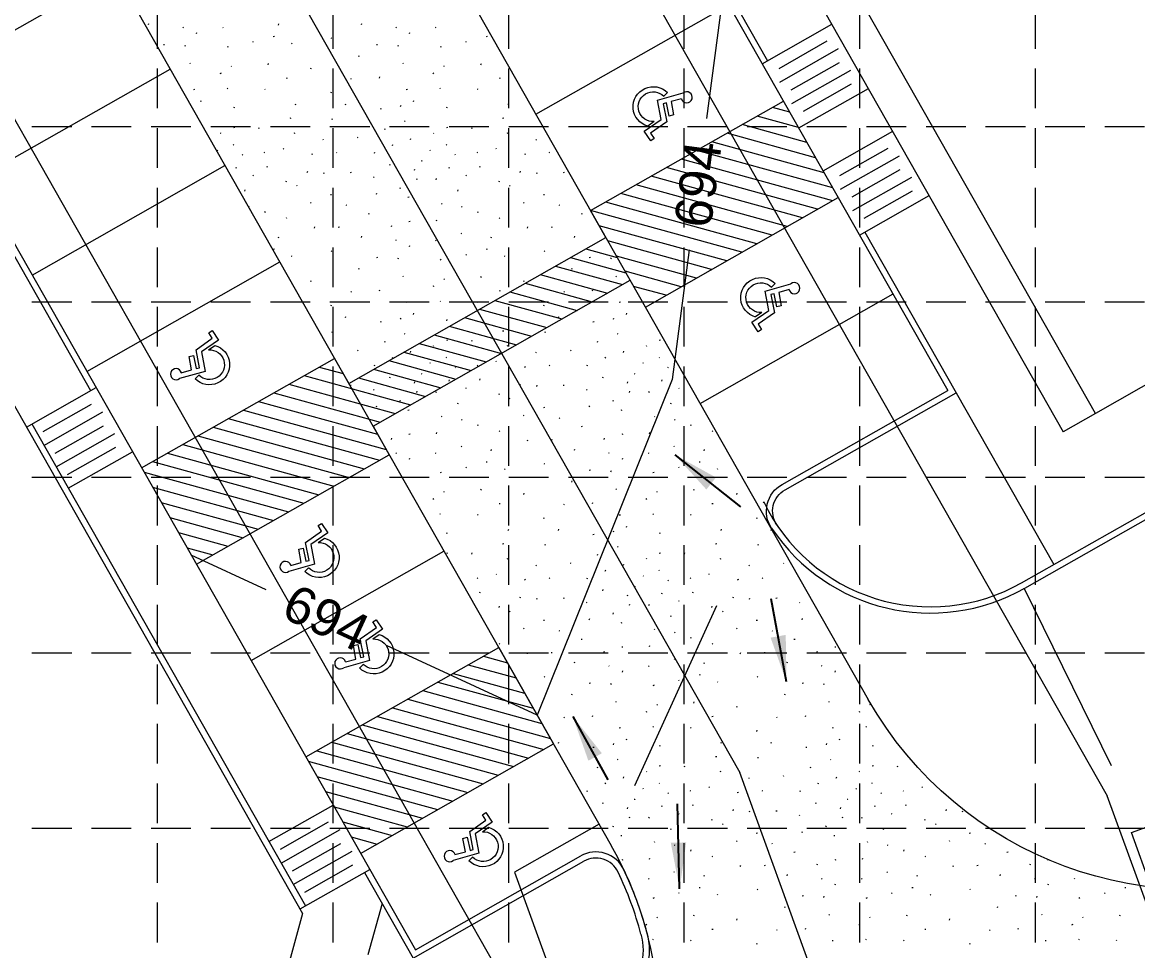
# Model space of a CAD drawing. Header units: feet. Extents: x 16394 to 17307, y 17282 to 17854.
# Drawn here: x 16896.7 to 16987.3, y 17501.2 to 17576.6 of the extents above; entities that cross this region are included whole.
import ezdxf
from ezdxf.enums import TextEntityAlignment as Align

# ---------------------------------------------------------------- set-up
doc = ezdxf.new("R2010")
doc.units = ezdxf.units.FT
doc.header["$MEASUREMENT"] = 0
doc.linetypes.add('DGN Style 6', pattern=[43.630402, 0.022939, -9.175689, 16.057456, -9.175689, 0.022939, -9.175689])
doc.linetypes.add('HIDDEN', pattern=[0.375, 0.25, -0.125])
for name, color, linetype, lineweight in [('_0', 1, 'Continuous', 0), ('Level 1', 7, 'Continuous', 0), ('Level 17', 7, 'Continuous', 0), ('Level 25', 7, 'Continuous', 0), ('Level 38', 7, 'Continuous', 0), ('Level 4', 7, 'Continuous', 0), ('Level 5', 7, 'Continuous', 0), ('Level 51', 7, 'Continuous', 0)]:
    doc.layers.add(name, color=color, linetype=linetype, lineweight=lineweight)
doc.layers.add('GRID', color=254, linetype='HIDDEN')
doc.styles.get("Standard").update_dxf_attribs({"font": 'ARIAL.TTF'})
doc.styles.add('Style-ENGINEERING', font='ENGINEERING.shx')
doc.dimstyles.get("Standard").update_dxf_attribs({"dimtxt": 0.18, "dimasz": 0.18, "dimexe": 0.18, "dimexo": 0.0625, "dimgap": 0.09, "dimtad": 0, "dimtih": 1, "dimtoh": 1, "dimdec": 4, "dimzin": 0, "dimdsep": 46, "dimtxsty": 'Standard', "dimcen": 0.09, "dimadec": 0, "dimazin": 0, "dimtfac": 1, "dimtdec": 4, "dimtofl": 0, "dimtmove": 0, "dimatfit": 3, "dimfxl": 0, "dimtolj": 1, "dimtzin": 0, "dimarcsym": 0})

msp = doc.modelspace()

# ---------------------------------------------------------------- linework, layer by layer
at = {"color": 0, "lineweight": 0}
for points in [[(16949.701, 17541.456), (16952.255, 17538.639), (16953.03, 17539.62)], [(16958.76, 17523.035), (16958.695, 17526.836), (16957.466, 17526.609)], [(16941.414, 17520.203), (16942.678, 17516.617), (16943.773, 17517.221)], [(16950.087, 17506.22), (16950.616, 17509.985), (16949.366, 17509.953)]]:
    msp.add_solid(points, dxfattribs=at)
at = {"layer": 'GRID', "color": 252, "linetype": 'HIDDEN', "lineweight": 0, "ltscale": 12.9}
for p, q in [((16907.682, 17838.88), (16907.682, 17340.067)), ((16921.932, 17838.88), (16921.932, 17340.067)), ((16936.182, 17838.88), (16936.182, 17340.067)), ((16950.432, 17838.88), (16950.432, 17340.067)), ((16964.682, 17838.88), (16964.682, 17340.067)), ((16978.932, 17838.88), (16978.932, 17340.067)), ((16408.932, 17539.63), (17292.432, 17539.63)), ((16408.932, 17525.38), (17292.432, 17525.38)), ((16408.932, 17511.13), (17292.432, 17511.13))]:
    msp.add_line(p, q, dxfattribs=at)
at = {"layer": 'GRID', "color": 7, "linetype": 'HIDDEN', "lineweight": 0, "ltscale": 12.9}
for p, q in [((16408.932, 17568.13), (17292.432, 17568.13)), ((16408.932, 17553.88), (17292.432, 17553.88))]:
    msp.add_line(p, q, dxfattribs=at)
at = {"layer": 'Level 1', "color": 7, "linetype": 'Continuous', "lineweight": 0}
for p in [(16867.168, 17670.297), (16971.705, 17469.57)]:
    msp.add_line(p, (16954.96, 17515.671), dxfattribs=at)
at = {"layer": 'Level 17', "color": 7, "linetype": 'Continuous', "lineweight": 0}
for p, q in [((16983.833, 17544.818), (16933.117, 17634.145)), ((17045.998, 17580.113), (16983.833, 17544.818))]:
    msp.add_line(p, q, dxfattribs=at)
at = {"layer": 'Level 25', "color": 7, "linetype": 'Continuous', "lineweight": 0}
for p, q in [((16877.603, 17676.222), (16965.395, 17521.596)), ((16856.732, 17664.372), (16944.538, 17509.723)), ((16901.251, 17660.9), (16984.785, 17513.774)), ((16857.771, 17636.213), (16939.227, 17492.747)), ((16986.751, 17510.796), (16996.15, 17514.21)), ((16988.911, 17502.417), (16984.785, 17513.774)), ((16943.55, 17511.462), (16936.686, 17507.564)), ((16988.361, 17506.363), (16986.751, 17510.796)), ((16936.686, 17507.564), (16945.778, 17482.534))]:
    msp.add_line(p, q, dxfattribs=at)
at = {"layer": 'Level 25', "color": 7, "linetype": 'Continuous', "lineweight": 0, "extrusion": (0, 0, -1)}
msp.add_arc((-16991.918, 17536.655), 30.5, 250.03748, 330.41333, dxfattribs=at)
at = {"layer": 'Level 25', "color": 7, "linetype": 'Continuous', "lineweight": 0}
msp.add_arc((16918.45, 17494.91), 30, 289.96252, 29.58667, dxfattribs=at)
at = {"layer": 'Level 38', "color": 7, "linetype": 'Continuous', "lineweight": 0}
for p, q in [((16931.853, 17617.13), (16971.846, 17546.691)), ((16865.961, 17598.497), (16919.486, 17504.225)), ((16942.903, 17598.68), (16957.221, 17573.461)), ((16879.076, 17587.549), (16902.282, 17546.678)), ((16955.714, 17588.268), (16981.225, 17543.337)), ((16879.758, 17587.361), (16928.638, 17501.27)), ((16888.645, 17571.708), (16904.298, 17580.596)), ((16938.418, 17569.11), (16954.071, 17577.997)), ((16956.787, 17573.214), (16962.439, 17576.424)), ((16958.15, 17572.839), (16962.063, 17575.06)), ((16958.209, 17571.722), (16962.992, 17574.438)), ((16959.137, 17571.099), (16963.051, 17573.321)), ((16893.089, 17563.882), (16908.742, 17572.769)), ((16959.196, 17569.983), (16963.979, 17572.698)), ((16959.749, 17567.997), (16965.402, 17571.206)), ((16960.125, 17569.36), (16964.038, 17571.582)), ((16949.1, 17570.872), (16948.81, 17570.579)), ((16942.862, 17561.283), (16958.515, 17570.171)), ((16959.023, 17569.276), (16957.62, 17569.662)), ((16977.842, 17531.067), (17045.224, 17569.325)), ((16948.011, 17568.51), (16947.504, 17568.154)), ((16959.721, 17568.046), (16956.39, 17568.964)), ((16978.089, 17530.632), (17045.47, 17568.89)), ((16961.118, 17565.586), (16953.93, 17567.568)), ((16960.419, 17566.816), (16955.16, 17568.266)), ((16961.724, 17564.518), (16967.376, 17567.728)), ((16961.816, 17564.356), (16952.7, 17566.869)), ((16962.514, 17563.126), (16951.47, 17566.171)), ((16963.087, 17564.142), (16967.001, 17566.364)), ((16963.146, 17563.026), (16967.929, 17565.741)), ((16897.533, 17556.055), (16913.186, 17564.943)), ((16961.281, 17561.392), (16949.011, 17564.775)), ((16962.511, 17562.09), (16950.241, 17565.473)), ((16960.051, 17560.694), (16947.781, 17564.076)), ((16964.075, 17562.403), (16967.988, 17564.625)), ((16964.134, 17561.287), (16968.917, 17564.002)), ((16958.821, 17559.995), (16946.551, 17563.378)), ((16957.592, 17559.297), (16945.321, 17562.68)), ((16947.305, 17553.457), (16962.958, 17562.344)), ((16964.686, 17559.301), (16970.339, 17562.51)), ((16965.062, 17560.664), (16968.976, 17562.886)), ((16955.132, 17557.901), (16942.862, 17561.283)), ((16944.096, 17559.109), (16942.862, 17561.283)), ((16956.362, 17558.599), (16944.092, 17561.982)), ((16953.902, 17557.202), (16943.56, 17560.054)), ((16965.121, 17559.547), (16972.527, 17546.503)), ((16923.225, 17547.26), (16944.096, 17559.109)), ((16952.672, 17556.504), (16944.258, 17558.824)), ((16942.46, 17558.181), (16945.025, 17557.473)), ((16951.442, 17555.806), (16944.956, 17557.594)), ((16901.976, 17548.229), (16917.629, 17557.116)), ((16940.001, 17556.784), (16945.454, 17555.281)), ((16941.23, 17557.482), (16945.723, 17556.244)), ((16938.771, 17556.086), (16944.224, 17554.582)), ((16950.213, 17555.108), (16945.655, 17556.364)), ((16925.2, 17543.781), (16946.071, 17555.631)), ((16937.541, 17555.388), (16942.994, 17553.884)), ((16947.305, 17553.457), (16946.071, 17555.631)), ((16948.983, 17554.409), (16946.353, 17555.134)), ((16957.837, 17555.37), (16957.546, 17555.077)), ((16935.081, 17553.991), (16940.535, 17552.488)), ((16936.311, 17554.689), (16941.764, 17553.186)), ((16951.749, 17545.63), (16967.402, 17554.518)), ((16933.851, 17553.293), (16939.305, 17551.789)), ((16956.747, 17553.008), (16956.24, 17552.652)), ((16932.622, 17552.595), (16938.075, 17551.091)), ((16930.162, 17551.198), (16935.615, 17549.695)), ((16931.392, 17551.896), (16936.845, 17550.393)), ((16911.858, 17549.985), (16912.365, 17550.342)), ((16928.932, 17550.5), (16934.386, 17548.996)), ((16927.702, 17549.802), (16933.156, 17548.298)), ((16906.42, 17540.402), (16922.073, 17549.29)), ((16920.83, 17548.584), (16922.778, 17548.047)), ((16922.073, 17549.29), (16923.225, 17547.26)), ((16926.473, 17549.103), (16931.926, 17547.6)), ((16910.768, 17547.624), (16911.059, 17547.917)), ((16919.6, 17547.886), (16928.237, 17545.505)), ((16924.013, 17547.707), (16929.466, 17546.203)), ((16925.243, 17548.405), (16930.696, 17546.902)), ((16897.064, 17543.715), (16902.717, 17546.925)), ((16918.371, 17547.188), (16927.007, 17544.807)), ((16958.397, 17539.056), (16971.846, 17546.691)), ((16915.911, 17545.791), (16925.571, 17543.128)), ((16917.141, 17546.489), (16925.777, 17544.109)), ((16958.644, 17538.621), (16972.527, 17546.503)), ((16972.527, 17546.503), (16980.451, 17532.548)), ((16898.428, 17543.339), (16902.341, 17545.561)), ((16898.487, 17542.223), (16903.269, 17544.938)), ((16914.681, 17545.093), (16926.27, 17541.898)), ((16897.499, 17543.962), (16919.717, 17504.83)), ((16913.451, 17544.395), (16925.721, 17541.012)), ((16983.833, 17544.818), (16981.225, 17543.337)), ((16899.415, 17541.6), (16903.328, 17543.822)), ((16899.474, 17540.484), (16904.257, 17543.199)), ((16912.222, 17543.696), (16924.492, 17540.314)), ((16925.2, 17543.781), (16926.516, 17541.463)), ((16909.762, 17542.3), (16922.032, 17538.917)), ((16910.992, 17542.998), (16923.262, 17539.615)), ((16900.403, 17539.861), (16904.316, 17542.083)), ((16900.462, 17538.744), (16905.679, 17541.707)), ((16908.532, 17541.602), (16920.802, 17538.219)), ((16910.863, 17532.576), (16926.516, 17541.463)), ((16907.302, 17540.903), (16919.572, 17537.521)), ((16906.617, 17540.055), (16918.343, 17536.822)), ((16907.315, 17538.825), (16917.113, 17536.124)), ((16908.014, 17537.595), (16915.883, 17535.426)), ((16908.712, 17536.366), (16914.653, 17534.728)), ((16909.41, 17535.136), (16913.423, 17534.029)), ((16920.745, 17534.332), (16921.252, 17534.689)), ((16910.108, 17533.906), (16912.194, 17533.331)), ((16915.307, 17524.749), (16930.96, 17533.637)), ((16919.656, 17531.971), (16919.946, 17532.264)), ((16925.189, 17526.506), (16925.696, 17526.862)), ((16919.751, 17516.923), (16935.404, 17525.81)), ((16934.161, 17525.105), (16936.109, 17524.568)), ((16935.404, 17525.81), (16939.847, 17517.984)), ((16924.099, 17524.145), (16924.39, 17524.437)), ((16932.931, 17524.407), (16936.808, 17523.338)), ((16931.702, 17523.708), (16937.506, 17522.108)), ((16929.242, 17522.312), (16938.902, 17519.648)), ((16930.472, 17523.01), (16938.204, 17520.878)), ((16928.012, 17521.614), (16939.601, 17518.419)), ((16926.782, 17520.915), (16939.052, 17517.532)), ((16924.323, 17519.519), (16936.593, 17516.136)), ((16925.552, 17520.217), (16937.823, 17516.834)), ((16923.093, 17518.82), (16935.363, 17515.438)), ((16921.863, 17518.122), (16934.133, 17514.739)), ((16924.194, 17509.096), (16939.847, 17517.984)), ((16920.633, 17517.424), (16932.903, 17514.041)), ((16919.948, 17516.576), (16931.674, 17513.343)), ((16920.646, 17515.346), (16930.444, 17512.645)), ((16921.345, 17514.116), (16929.214, 17511.946)), ((16916.755, 17510.047), (16921.973, 17513.01)), ((16922.043, 17512.886), (16927.984, 17511.248)), ((16917.684, 17509.425), (16921.597, 17511.646)), ((16922.741, 17511.656), (16926.754, 17510.55)), ((16917.742, 17508.308), (16922.525, 17511.024)), ((16934.076, 17510.853), (16934.583, 17511.209)), ((16918.671, 17507.685), (16922.584, 17509.907)), ((16923.439, 17510.427), (16925.524, 17509.852)), ((16918.73, 17506.569), (16923.513, 17509.284)), ((16928.638, 17501.27), (16942.054, 17508.887)), ((16932.987, 17508.492), (16933.277, 17508.785)), ((16919.283, 17504.583), (16924.935, 17507.792)), ((16919.658, 17505.946), (16923.572, 17508.168)), ((16928.45, 17500.588), (16942.301, 17508.452)), ((16924.5, 17507.545), (16928.45, 17500.588)), ((16925.931, 17505.026), (16924.778, 17500.846)), ((16919.486, 17504.225), (16914.955, 17487.789))]:
    msp.add_line(p, q, dxfattribs=at)
at = {"layer": 'Level 38', "color": 7, "linetype": 'Continuous', "lineweight": 0, "flags": 128}
for points in [[(16950.234, 17570.372), (16949.393, 17570.141), (16949.587, 17569.055), (16949.235, 17568.965), (16949.011, 17570.027), (16948.75, 17569.964), (16949.035, 17568.501), (16947.73, 17567.58), (16948.006, 17567.132), (16947.734, 17566.954), (16947.217, 17567.729), (16948.594, 17568.674), (16948.296, 17570.26), (16950.379, 17570.846)], [(16958.971, 17554.87), (16958.129, 17554.639), (16958.323, 17553.553), (16957.972, 17553.463), (16957.747, 17554.525), (16957.486, 17554.462), (16957.771, 17552.999), (16956.466, 17552.078), (16956.742, 17551.63), (16956.47, 17551.452), (16955.954, 17552.227), (16957.33, 17553.172), (16957.033, 17554.758), (16959.115, 17555.344)], [(16909.634, 17548.124), (16910.476, 17548.354), (16910.282, 17549.44), (16910.633, 17549.531), (16910.858, 17548.468), (16911.119, 17548.532), (16910.834, 17549.994), (16912.139, 17550.916), (16911.863, 17551.364), (16912.135, 17551.542), (16912.651, 17550.767), (16911.275, 17549.821), (16911.572, 17548.236), (16909.49, 17547.649)], [(16918.522, 17532.471), (16919.363, 17532.701), (16919.169, 17533.787), (16919.521, 17533.878), (16919.745, 17532.815), (16920.006, 17532.879), (16919.721, 17534.341), (16921.026, 17535.263), (16920.75, 17535.711), (16921.022, 17535.889), (16921.539, 17535.114), (16920.162, 17534.168), (16920.46, 17532.583), (16918.377, 17531.996)], [(16922.965, 17524.644), (16923.807, 17524.875), (16923.613, 17525.961), (16923.964, 17526.051), (16924.189, 17524.989), (16924.45, 17525.052), (16924.165, 17526.515), (16925.47, 17527.437), (16925.194, 17527.884), (16925.466, 17528.062), (16925.982, 17527.287), (16924.606, 17526.342), (16924.903, 17524.756), (16922.821, 17524.17)], [(16931.853, 17508.991), (16932.694, 17509.222), (16932.5, 17510.308), (16932.852, 17510.398), (16933.076, 17509.336), (16933.337, 17509.399), (16933.052, 17510.862), (16934.357, 17511.784), (16934.081, 17512.231), (16934.353, 17512.409), (16934.87, 17511.634), (16933.493, 17510.689), (16933.791, 17509.104), (16931.708, 17508.517)]]:
    msp.add_lwpolyline(points, dxfattribs=at)
at = {"layer": 'Level 38', "color": 7, "linetype": 'Continuous', "lineweight": 0, "extrusion": (0, 0, -1)}
for centre, radius, start, end in [((-16947.94, 17569.721), 1.631, 285.51132, 135.27489), ((-16947.94, 17569.721), 1.211, 266.58415, 135.27489), ((-16956.676, 17554.219), 1.631, 285.51132, 135.27489), ((-16956.676, 17554.219), 1.211, 266.58415, 135.27489), ((-16911.929, 17548.775), 1.631, 105.51132, 315.27489), ((-16911.929, 17548.775), 1.211, 86.58415, 315.27489), ((-16959.631, 17536.882), 2.5, 326.21132, 60.41333), ((-16959.631, 17536.882), 2, 326.21132, 60.41333), ((-16920.816, 17533.122), 1.631, 105.51132, 315.27489), ((-16920.816, 17533.122), 1.211, 86.58415, 315.27489), ((-16925.26, 17525.295), 1.631, 105.51132, 315.27489), ((-16925.26, 17525.295), 1.211, 86.58415, 315.27489), ((-16934.147, 17509.642), 1.631, 105.51132, 315.27489), ((-16934.147, 17509.642), 1.211, 86.58415, 315.27489), ((-16942.115, 17501.253), 5.5, 164.99691, 285.41333), ((-16942.115, 17501.253), 5, 164.99691, 285.41333)]:
    msp.add_arc(centre, radius, start, end, dxfattribs=at)
at = {"layer": 'Level 38', "color": 7, "linetype": 'Continuous', "lineweight": 0}
for centre, radius, start, end in [((16950.66, 17570.492), 0.451, 195.48499, 128.66759), ((16959.396, 17554.99), 0.451, 195.48499, 128.66759), ((16909.209, 17548.004), 0.451, 15.48499, 308.66759), ((16970.436, 17544.111), 15, 205.58245, 299.58667), ((16970.436, 17544.111), 15.5, 213.78868, 299.58667), ((16918.096, 17532.351), 0.451, 15.48499, 308.66759), ((16922.54, 17524.524), 0.451, 15.48499, 308.66759), ((16931.427, 17508.871), 0.451, 15.48499, 308.66759), ((16943.288, 17506.713), 2.5, 25.41602, 119.58667), ((16943.288, 17506.713), 2, 25.41602, 119.58667), ((16918.45, 17494.91), 30, 15.00309, 25.41602), ((16918.45, 17494.91), 29.5, 15.00309, 25.41602)]:
    msp.add_arc(centre, radius, start, end, dxfattribs=at)
at = {"layer": 'Level 5', "color": 35, "linetype": 'Continuous', "lineweight": 0}
for p, q in [((16953.591, 17578.843), (16952.268, 17568.764)), ((16950.87, 17558.105), (16949.49, 17547.584)), ((16949.49, 17547.584), (16938.519, 17520.323)), ((16916.534, 17530.49), (16910.45, 17533.304)), ((16938.519, 17520.323), (16926.291, 17525.978))]:
    msp.add_line(p, q, dxfattribs=at)
at = {"layer": 'Level 5', "color": 35, "linetype": 'DGN Style 6', "lineweight": 0}
for p, q in [((16956.906, 17537.634), (16944.103, 17509.476)), ((16989.21, 17507.887), (16977.842, 17531.067))]:
    msp.add_line(p, q, dxfattribs=at)
at = {"layer": 'Level 51', "color": 254, "linetype": 'Continuous', "lineweight": 0}
for p, q in [((16906.981, 17576.396), (16907.011, 17576.486)), ((16909.813, 17576.128), (16909.768, 17576.173)), ((16910.877, 17575.658), (16910.907, 17575.747)), ((16913.047, 17576.119), (16913.002, 17576.164)), ((16917.519, 17576.354), (16917.549, 17576.444)), ((16924.261, 17576.396), (16924.291, 17576.486)), ((16927.093, 17576.128), (16927.048, 17576.173)), ((16928.157, 17575.658), (16928.187, 17575.747)), ((16930.327, 17576.119), (16930.282, 17576.164)), ((16908.287, 17574.76), (16908.195, 17574.74)), ((16909.954, 17574.641), (16909.984, 17574.731)), ((16915.493, 17574.958), (16915.448, 17575.003)), ((16917.192, 17575.429), (16917.1, 17575.409)), ((16918.634, 17574.832), (16918.589, 17574.877)), ((16921.858, 17575.25), (16921.813, 17575.295)), ((16925.567, 17574.76), (16925.475, 17574.74)), ((16927.234, 17574.641), (16927.264, 17574.731)), ((16932.773, 17574.958), (16932.728, 17575.003)), ((16934.472, 17575.429), (16934.38, 17575.409)), ((16913.452, 17574.593), (16913.362, 17574.548)), ((16924.052, 17573.806), (16924.082, 17573.895)), ((16930.732, 17574.593), (16930.642, 17574.548)), ((16910.399, 17573.203), (16910.354, 17573.248)), ((16913.722, 17572.977), (16913.677, 17573.022)), ((16916.681, 17573.137), (16916.711, 17573.227)), ((16927.679, 17573.203), (16927.634, 17573.248)), ((16931.002, 17572.977), (16930.957, 17573.022)), ((16933.961, 17573.137), (16933.991, 17573.227)), ((16912.867, 17572.438), (16912.777, 17572.393)), ((16918.239, 17572.044), (16918.146, 17572.024)), ((16920.157, 17572.803), (16920.187, 17572.893)), ((16925.727, 17572.051), (16925.757, 17572.141)), ((16930.147, 17572.438), (16930.057, 17572.393)), ((16935.519, 17572.044), (16935.426, 17572.024)), ((16910.716, 17571.125), (16910.623, 17571.105)), ((16913.407, 17571.181), (16913.362, 17571.226)), ((16916.456, 17571.114), (16916.411, 17571.159)), ((16923.449, 17571.95), (16923.404, 17571.994)), ((16927.996, 17571.125), (16927.903, 17571.105)), ((16930.687, 17571.181), (16930.642, 17571.226)), ((16933.736, 17571.114), (16933.691, 17571.159)), ((16911.212, 17570.143), (16911.242, 17570.232)), ((16921.79, 17570.839), (16921.82, 17570.929)), ((16928.492, 17570.143), (16928.522, 17570.232)), ((16913.918, 17569.628), (16913.948, 17569.717)), ((16918.901, 17569.878), (16918.931, 17569.968)), ((16922.963, 17569.878), (16922.993, 17569.968)), ((16925.86, 17569.538), (16925.768, 17569.518)), ((16927.443, 17569.753), (16927.474, 17569.843)), ((16931.198, 17569.628), (16931.228, 17569.717)), ((16936.181, 17569.878), (16936.211, 17569.968)), ((16918.532, 17568.786), (16918.44, 17568.766)), ((16921.924, 17568.702), (16921.832, 17568.682)), ((16927.804, 17568.524), (16927.759, 17568.568)), ((16935.812, 17568.786), (16935.72, 17568.766)), ((16912.867, 17567.544), (16912.822, 17567.589)), ((16913.968, 17568.034), (16913.875, 17568.013)), ((16915.928, 17567.956), (16915.958, 17568.046)), ((16918.867, 17567.574), (16918.775, 17567.554)), ((16926.145, 17567.873), (16926.175, 17567.963)), ((16930.147, 17567.544), (16930.102, 17567.589)), ((16931.248, 17568.034), (16931.155, 17568.013)), ((16933.208, 17567.956), (16933.238, 17568.046)), ((16936.147, 17567.574), (16936.055, 17567.554)), ((16913.902, 17566.602), (16913.857, 17566.647)), ((16921.191, 17567.006), (16921.146, 17567.051)), ((16923.994, 17567.187), (16923.949, 17567.231)), ((16926.773, 17566.578), (16926.803, 17566.667)), ((16928.241, 17567.051), (16928.271, 17567.141)), ((16931.182, 17566.602), (16931.137, 17566.647)), ((16938.471, 17567.006), (16938.426, 17567.051)), ((16912.597, 17566.153), (16912.552, 17566.198)), ((16914.622, 17565.794), (16914.577, 17565.838)), ((16916.421, 17565.973), (16916.376, 17566.018)), ((16917.951, 17566.287), (16917.906, 17566.332)), ((16920.291, 17565.883), (16920.201, 17565.838)), ((16922.271, 17565.973), (16922.226, 17566.018)), ((16925.308, 17565.951), (16925.338, 17566.041)), ((16929.877, 17566.153), (16929.832, 17566.198)), ((16931.902, 17565.794), (16931.857, 17565.838)), ((16933.701, 17565.973), (16933.656, 17566.018)), ((16935.231, 17566.287), (16935.186, 17566.332)), ((16937.571, 17565.883), (16937.481, 17565.838)), ((16939.551, 17565.973), (16939.506, 17566.018)), ((16914.087, 17564.728), (16914.117, 17564.818)), ((16916.599, 17564.812), (16916.629, 17564.902)), ((16926.566, 17564.979), (16926.596, 17565.069)), ((16929.12, 17565.343), (16929.157, 17565.324)), ((16929.157, 17565.324), (16929.174, 17565.303)), ((16931.367, 17564.728), (16931.397, 17564.818)), ((16933.879, 17564.812), (16933.909, 17564.902)), ((16915.493, 17564.112), (16915.448, 17564.157)), ((16919.865, 17564.394), (16919.896, 17564.484)), ((16921.204, 17564.297), (16921.234, 17564.387)), ((16923.432, 17564.374), (16923.339, 17564.354)), ((16925.292, 17563.987), (16925.247, 17564.032)), ((16928.576, 17564.561), (16928.606, 17564.651)), ((16928.743, 17563.809), (16928.773, 17563.899)), ((16930.318, 17563.795), (16930.348, 17563.885)), ((16932.773, 17564.112), (16932.728, 17564.157)), ((16937.145, 17564.394), (16937.176, 17564.484)), ((16938.484, 17564.297), (16938.514, 17564.387)), ((16940.712, 17564.374), (16940.619, 17564.354)), ((16914.797, 17562.876), (16914.827, 17562.966)), ((16918.147, 17563.628), (16918.177, 17563.718)), ((16919.052, 17563.276), (16919.007, 17563.321)), ((16927.402, 17563.085), (16927.432, 17563.175)), ((16932.077, 17562.876), (16932.107, 17562.966)), ((16935.427, 17563.628), (16935.457, 17563.718)), ((16936.332, 17563.276), (16936.287, 17563.321)), ((16921.84, 17562.577), (16921.748, 17562.557)), ((16925.475, 17562.625), (16925.505, 17562.715)), ((16928.122, 17562.368), (16928.029, 17562.348)), ((16939.12, 17562.577), (16939.028, 17562.557)), ((16915.158, 17561.563), (16915.113, 17561.608)), ((16916.43, 17561.121), (16916.46, 17561.211)), ((16920.183, 17561.898), (16920.138, 17561.942)), ((16923.072, 17561.689), (16923.027, 17561.734)), ((16930.805, 17561.814), (16930.76, 17561.859)), ((16932.438, 17561.563), (16932.393, 17561.608)), ((16933.71, 17561.121), (16933.74, 17561.211)), ((16937.463, 17561.898), (16937.418, 17561.942)), ((16940.352, 17561.689), (16940.307, 17561.734)), ((16918.215, 17560.644), (16918.17, 17560.689)), ((16924.897, 17561.031), (16924.805, 17561.011)), ((16928.206, 17560.405), (16928.113, 17560.385)), ((16930.36, 17560.453), (16930.39, 17560.543)), ((16935.495, 17560.644), (16935.45, 17560.689)), ((16942.177, 17561.031), (16942.085, 17561.011)), ((16920.45, 17559.868), (16920.48, 17559.958)), ((16922.468, 17559.945), (16922.376, 17559.925)), ((16926.69, 17559.993), (16926.72, 17560.083)), ((16932.396, 17559.391), (16932.351, 17559.436)), ((16937.73, 17559.868), (16937.76, 17559.958)), ((16939.748, 17559.945), (16939.656, 17559.925)), ((16917.519, 17559.074), (16917.549, 17559.164)), ((16924.261, 17559.116), (16924.291, 17559.206)), ((16927.093, 17558.848), (16927.048, 17558.893)), ((16928.157, 17558.378), (16928.187, 17558.467)), ((16930.327, 17558.839), (16930.282, 17558.884)), ((16934.799, 17559.074), (16934.829, 17559.164)), ((16941.541, 17559.116), (16941.571, 17559.206)), ((16917.192, 17558.149), (16917.1, 17558.129)), ((16918.634, 17557.552), (16918.589, 17557.597)), ((16921.858, 17557.97), (16921.813, 17558.015)), ((16932.773, 17557.678), (16932.728, 17557.723)), ((16934.472, 17558.149), (16934.38, 17558.129)), ((16935.914, 17557.552), (16935.869, 17557.597)), ((16939.138, 17557.97), (16939.093, 17558.015)), ((16925.567, 17557.48), (16925.475, 17557.46)), ((16927.234, 17557.361), (16927.264, 17557.451)), ((16930.732, 17557.313), (16930.642, 17557.268)), ((16942.847, 17557.48), (16942.755, 17557.46)), ((16944.514, 17557.361), (16944.544, 17557.451)), ((16924.052, 17556.526), (16924.082, 17556.615)), ((16927.679, 17555.923), (16927.634, 17555.968)), ((16931.002, 17555.697), (16930.957, 17555.742)), ((16933.961, 17555.857), (16933.991, 17555.947)), ((16941.332, 17556.526), (16941.362, 17556.615)), ((16944.959, 17555.923), (16944.914, 17555.968)), ((16920.157, 17555.523), (16920.187, 17555.613)), ((16925.727, 17554.771), (16925.757, 17554.861)), ((16930.147, 17555.158), (16930.057, 17555.113)), ((16937.437, 17555.523), (16937.467, 17555.613)), ((16943.007, 17554.771), (16943.037, 17554.861)), ((16923.449, 17554.67), (16923.404, 17554.714)), ((16930.687, 17553.901), (16930.642, 17553.946)), ((16935.519, 17554.764), (16935.426, 17554.744)), ((16940.729, 17554.67), (16940.684, 17554.714)), ((16921.79, 17553.559), (16921.82, 17553.649)), ((16927.996, 17553.845), (16927.903, 17553.825)), ((16933.736, 17553.834), (16933.691, 17553.879)), ((16939.07, 17553.559), (16939.1, 17553.649)), ((16945.276, 17553.845), (16945.183, 17553.825)), ((16922.963, 17552.598), (16922.993, 17552.688)), ((16925.86, 17552.258), (16925.768, 17552.238)), ((16927.443, 17552.473), (16927.474, 17552.563)), ((16928.492, 17552.863), (16928.522, 17552.952)), ((16931.198, 17552.348), (16931.228, 17552.437)), ((16936.181, 17552.598), (16936.211, 17552.688)), ((16940.243, 17552.598), (16940.273, 17552.688)), ((16943.14, 17552.258), (16943.048, 17552.238)), ((16944.723, 17552.473), (16944.754, 17552.563)), ((16945.772, 17552.863), (16945.802, 17552.952)), ((16921.924, 17551.422), (16921.832, 17551.402)), ((16927.804, 17551.244), (16927.759, 17551.288)), ((16935.812, 17551.506), (16935.72, 17551.486)), ((16939.204, 17551.422), (16939.112, 17551.402)), ((16945.084, 17551.244), (16945.039, 17551.288)), ((16926.145, 17550.593), (16926.175, 17550.683)), ((16930.147, 17550.264), (16930.102, 17550.309)), ((16931.248, 17550.754), (16931.155, 17550.733)), ((16933.208, 17550.676), (16933.238, 17550.766)), ((16936.147, 17550.294), (16936.055, 17550.274)), ((16943.425, 17550.593), (16943.455, 17550.683)), ((16947.427, 17550.264), (16947.382, 17550.309)), ((16948.528, 17550.754), (16948.435, 17550.733)), ((16923.994, 17549.907), (16923.949, 17549.951)), ((16926.773, 17549.298), (16926.803, 17549.387)), ((16928.241, 17549.771), (16928.271, 17549.861)), ((16938.471, 17549.726), (16938.426, 17549.771)), ((16941.274, 17549.907), (16941.229, 17549.951)), ((16944.053, 17549.298), (16944.083, 17549.387)), ((16945.521, 17549.771), (16945.551, 17549.861)), ((16925.308, 17548.671), (16925.338, 17548.761)), ((16929.877, 17548.873), (16929.832, 17548.918)), ((16931.182, 17549.322), (16931.137, 17549.367)), ((16931.902, 17548.514), (16931.857, 17548.558)), ((16933.701, 17548.693), (16933.656, 17548.738)), ((16935.231, 17549.007), (16935.186, 17549.052)), ((16937.571, 17548.603), (16937.481, 17548.558)), ((16939.551, 17548.693), (16939.506, 17548.738)), ((16942.588, 17548.671), (16942.618, 17548.761)), ((16947.157, 17548.873), (16947.112, 17548.918)), ((16948.462, 17549.322), (16948.417, 17549.367)), ((16949.182, 17548.514), (16949.137, 17548.558)), ((16926.566, 17547.699), (16926.596, 17547.789)), ((16929.12, 17548.063), (16929.157, 17548.044)), ((16929.157, 17548.044), (16929.174, 17548.023)), ((16933.879, 17547.532), (16933.909, 17547.622)), ((16943.846, 17547.699), (16943.876, 17547.789)), ((16946.4, 17548.063), (16946.437, 17548.044)), ((16946.437, 17548.044), (16946.454, 17548.023)), ((16923.432, 17547.094), (16923.339, 17547.074)), ((16925.292, 17546.707), (16925.247, 17546.752)), ((16928.576, 17547.281), (16928.606, 17547.371)), ((16931.367, 17547.448), (16931.397, 17547.538)), ((16932.773, 17546.832), (16932.728, 17546.877)), ((16937.145, 17547.114), (16937.176, 17547.204)), ((16938.484, 17547.017), (16938.514, 17547.107)), ((16940.712, 17547.094), (16940.619, 17547.074)), ((16942.572, 17546.707), (16942.527, 17546.752)), ((16945.856, 17547.281), (16945.886, 17547.371)), ((16948.647, 17547.448), (16948.677, 17547.538)), ((16950.053, 17546.832), (16950.008, 17546.877)), ((16927.402, 17545.805), (16927.432, 17545.895)), ((16928.743, 17546.529), (16928.773, 17546.619)), ((16930.318, 17546.515), (16930.348, 17546.605)), ((16935.427, 17546.348), (16935.457, 17546.438)), ((16936.332, 17545.996), (16936.287, 17546.041)), ((16944.682, 17545.805), (16944.712, 17545.895)), ((16946.023, 17546.529), (16946.053, 17546.619)), ((16947.598, 17546.515), (16947.628, 17546.605)), ((16925.475, 17545.345), (16925.505, 17545.435)), ((16928.122, 17545.088), (16928.029, 17545.068)), ((16932.077, 17545.596), (16932.107, 17545.686)), ((16939.12, 17545.297), (16939.028, 17545.277)), ((16942.755, 17545.345), (16942.785, 17545.435)), ((16945.402, 17545.088), (16945.309, 17545.068)), ((16949.357, 17545.596), (16949.387, 17545.686)), ((16930.805, 17544.534), (16930.76, 17544.579)), ((16932.438, 17544.283), (16932.393, 17544.328)), ((16937.463, 17544.618), (16937.418, 17544.662)), ((16940.352, 17544.409), (16940.307, 17544.454)), ((16948.085, 17544.534), (16948.04, 17544.579)), ((16949.718, 17544.283), (16949.673, 17544.328)), ((16928.206, 17543.125), (16928.113, 17543.105)), ((16930.36, 17543.173), (16930.39, 17543.263)), ((16933.71, 17543.841), (16933.74, 17543.931)), ((16935.495, 17543.364), (16935.45, 17543.409)), ((16942.177, 17543.751), (16942.085, 17543.731)), ((16945.486, 17543.125), (16945.393, 17543.105)), ((16947.64, 17543.173), (16947.67, 17543.263)), ((16950.99, 17543.841), (16951.02, 17543.931)), ((16952.775, 17543.364), (16952.73, 17543.409)), ((16926.69, 17542.713), (16926.72, 17542.803)), ((16932.396, 17542.111), (16932.351, 17542.156)), ((16937.73, 17542.588), (16937.76, 17542.678)), ((16939.748, 17542.665), (16939.656, 17542.645)), ((16943.97, 17542.713), (16944, 17542.803)), ((16949.676, 17542.111), (16949.631, 17542.156)), ((16927.093, 17541.568), (16927.048, 17541.613)), ((16930.327, 17541.559), (16930.282, 17541.604)), ((16934.799, 17541.794), (16934.829, 17541.884)), ((16941.541, 17541.836), (16941.571, 17541.926)), ((16944.373, 17541.568), (16944.328, 17541.613)), ((16947.607, 17541.559), (16947.562, 17541.604)), ((16952.079, 17541.794), (16952.109, 17541.884)), ((16928.157, 17541.098), (16928.187, 17541.187)), ((16932.773, 17540.398), (16932.728, 17540.443)), ((16934.472, 17540.869), (16934.38, 17540.849)), ((16939.138, 17540.69), (16939.093, 17540.735)), ((16945.437, 17541.098), (16945.467, 17541.187)), ((16950.053, 17540.398), (16950.008, 17540.443)), ((16951.752, 17540.869), (16951.66, 17540.849)), ((16927.259, 17540.156), (16927.264, 17540.171)), ((16930.732, 17540.033), (16930.642, 17539.988)), ((16935.914, 17540.272), (16935.869, 17540.317)), ((16942.847, 17540.2), (16942.755, 17540.18)), ((16944.514, 17540.081), (16944.544, 17540.171)), ((16948.012, 17540.033), (16947.922, 17539.988)), ((16953.194, 17540.272), (16953.149, 17540.317)), ((16933.961, 17538.577), (16933.991, 17538.667)), ((16941.332, 17539.246), (16941.362, 17539.335)), ((16944.959, 17538.643), (16944.914, 17538.688)), ((16951.241, 17538.577), (16951.271, 17538.667)), ((16930.147, 17537.878), (16930.057, 17537.833)), ((16931.002, 17538.417), (16930.957, 17538.462)), ((16937.437, 17538.243), (16937.467, 17538.333)), ((16947.427, 17537.878), (16947.337, 17537.833)), ((16948.282, 17538.417), (16948.237, 17538.462)), ((16954.717, 17538.243), (16954.747, 17538.333)), ((16935.519, 17537.484), (16935.426, 17537.464)), ((16940.729, 17537.39), (16940.684, 17537.434)), ((16943.007, 17537.491), (16943.037, 17537.581)), ((16952.799, 17537.484), (16952.706, 17537.464)), ((16930.687, 17536.621), (16930.642, 17536.666)), ((16933.736, 17536.554), (16933.691, 17536.599)), ((16939.07, 17536.279), (16939.1, 17536.369)), ((16945.276, 17536.565), (16945.183, 17536.545)), ((16947.967, 17536.621), (16947.922, 17536.666)), ((16951.016, 17536.554), (16950.971, 17536.599)), ((16956.35, 17536.279), (16956.38, 17536.369)), ((16931.198, 17535.068), (16931.228, 17535.157)), ((16936.181, 17535.318), (16936.211, 17535.408)), ((16940.243, 17535.318), (16940.273, 17535.408)), ((16943.14, 17534.978), (16943.048, 17534.958)), ((16944.723, 17535.193), (16944.754, 17535.283)), ((16945.772, 17535.583), (16945.802, 17535.672)), ((16948.478, 17535.068), (16948.508, 17535.157)), ((16953.461, 17535.318), (16953.491, 17535.408)), ((16957.523, 17535.318), (16957.553, 17535.408)), ((16935.812, 17534.226), (16935.72, 17534.206)), ((16939.204, 17534.142), (16939.112, 17534.122)), ((16945.084, 17533.964), (16945.039, 17534.008)), ((16953.092, 17534.226), (16953, 17534.206)), ((16956.484, 17534.142), (16956.392, 17534.122)), ((16931.248, 17533.474), (16931.155, 17533.453)), ((16933.208, 17533.396), (16933.238, 17533.486)), ((16943.425, 17533.313), (16943.455, 17533.403)), ((16948.528, 17533.474), (16948.435, 17533.453)), ((16950.488, 17533.396), (16950.518, 17533.486)), ((16936.147, 17533.014), (16936.055, 17532.994)), ((16938.471, 17532.446), (16938.426, 17532.491)), ((16941.274, 17532.627), (16941.229, 17532.671)), ((16945.521, 17532.491), (16945.551, 17532.581)), ((16947.427, 17532.984), (16947.382, 17533.029)), ((16953.427, 17533.014), (16953.335, 17532.994)), ((16955.751, 17532.446), (16955.706, 17532.491)), ((16958.554, 17532.627), (16958.509, 17532.671)), ((16933.701, 17531.413), (16933.656, 17531.458)), ((16935.231, 17531.727), (16935.186, 17531.772)), ((16937.571, 17531.323), (16937.481, 17531.278)), ((16939.551, 17531.413), (16939.506, 17531.458)), ((16942.588, 17531.391), (16942.618, 17531.481)), ((16944.053, 17532.018), (16944.083, 17532.107)), ((16947.157, 17531.593), (16947.112, 17531.638)), ((16948.462, 17532.042), (16948.417, 17532.087)), ((16949.182, 17531.234), (16949.137, 17531.278)), ((16950.981, 17531.413), (16950.936, 17531.458)), ((16952.511, 17531.727), (16952.466, 17531.772)), ((16954.851, 17531.323), (16954.761, 17531.278)), ((16956.831, 17531.413), (16956.786, 17531.458)), ((16943.846, 17530.419), (16943.876, 17530.509)), ((16946.4, 17530.783), (16946.437, 17530.764)), ((16946.437, 17530.764), (16946.454, 17530.743)), ((16933.879, 17530.252), (16933.909, 17530.342)), ((16937.145, 17529.834), (16937.176, 17529.924)), ((16938.484, 17529.737), (16938.514, 17529.827)), ((16940.712, 17529.814), (16940.619, 17529.794)), ((16942.572, 17529.427), (16942.527, 17529.472)), ((16945.856, 17530.001), (16945.886, 17530.091)), ((16948.647, 17530.168), (16948.677, 17530.258)), ((16950.053, 17529.552), (16950.008, 17529.597)), ((16951.159, 17530.252), (16951.189, 17530.342)), ((16954.425, 17529.834), (16954.456, 17529.924)), ((16955.764, 17529.737), (16955.794, 17529.827)), ((16957.992, 17529.814), (16957.899, 17529.794)), ((16959.852, 17529.427), (16959.807, 17529.472)), ((16935.427, 17529.068), (16935.457, 17529.158)), ((16936.332, 17528.716), (16936.287, 17528.761)), ((16944.682, 17528.525), (16944.712, 17528.615)), ((16946.023, 17529.249), (16946.053, 17529.339)), ((16947.598, 17529.235), (16947.628, 17529.325)), ((16952.707, 17529.068), (16952.737, 17529.158)), ((16953.612, 17528.716), (16953.567, 17528.761)), ((16939.12, 17528.017), (16939.028, 17527.997)), ((16942.755, 17528.065), (16942.785, 17528.155)), ((16945.402, 17527.808), (16945.309, 17527.788)), ((16949.357, 17528.316), (16949.387, 17528.406)), ((16956.4, 17528.017), (16956.308, 17527.997)), ((16960.035, 17528.065), (16960.065, 17528.155)), ((16937.463, 17527.338), (16937.418, 17527.382)), ((16940.352, 17527.129), (16940.307, 17527.174)), ((16948.085, 17527.254), (16948.04, 17527.299)), ((16949.718, 17527.003), (16949.673, 17527.048)), ((16954.743, 17527.338), (16954.698, 17527.382)), ((16957.632, 17527.129), (16957.587, 17527.174)), ((16935.495, 17526.084), (16935.45, 17526.129)), ((16942.177, 17526.471), (16942.085, 17526.451)), ((16945.486, 17525.845), (16945.393, 17525.825)), ((16947.64, 17525.893), (16947.67, 17525.983)), ((16950.99, 17526.561), (16951.02, 17526.651)), ((16952.775, 17526.084), (16952.73, 17526.129)), ((16959.457, 17526.471), (16959.365, 17526.451)), ((16962.766, 17525.845), (16962.673, 17525.825)), ((16937.73, 17525.308), (16937.76, 17525.398)), ((16939.748, 17525.385), (16939.656, 17525.365)), ((16943.97, 17525.433), (16944, 17525.523)), ((16955.01, 17525.308), (16955.04, 17525.398)), ((16957.028, 17525.385), (16956.936, 17525.365)), ((16961.25, 17525.433), (16961.28, 17525.523)), ((16941.541, 17524.556), (16941.571, 17524.646)), ((16944.373, 17524.288), (16944.328, 17524.333)), ((16947.607, 17524.279), (16947.562, 17524.324)), ((16949.676, 17524.831), (16949.631, 17524.876)), ((16952.079, 17524.514), (16952.109, 17524.604)), ((16958.821, 17524.556), (16958.851, 17524.646)), ((16961.653, 17524.288), (16961.608, 17524.333)), ((16939.138, 17523.41), (16939.093, 17523.455)), ((16945.437, 17523.818), (16945.467, 17523.907)), ((16950.053, 17523.118), (16950.008, 17523.163)), ((16951.752, 17523.589), (16951.66, 17523.569)), ((16956.418, 17523.41), (16956.373, 17523.455)), ((16962.717, 17523.818), (16962.747, 17523.907)), ((16942.847, 17522.92), (16942.755, 17522.9)), ((16944.514, 17522.801), (16944.544, 17522.891)), ((16948.012, 17522.753), (16947.922, 17522.708)), ((16953.194, 17522.992), (16953.149, 17523.037)), ((16960.127, 17522.92), (16960.035, 17522.9)), ((16961.794, 17522.801), (16961.824, 17522.891)), ((16941.332, 17521.966), (16941.362, 17522.055)), ((16944.959, 17521.363), (16944.914, 17521.408)), ((16951.241, 17521.297), (16951.271, 17521.387)), ((16958.612, 17521.966), (16958.642, 17522.055)), ((16962.239, 17521.363), (16962.194, 17521.408)), ((16947.427, 17520.598), (16947.337, 17520.553)), ((16948.282, 17521.137), (16948.237, 17521.182)), ((16954.717, 17520.963), (16954.747, 17521.053)), ((16964.707, 17520.598), (16964.617, 17520.553)), ((16965.562, 17521.137), (16965.517, 17521.182)), ((16940.729, 17520.11), (16940.684, 17520.154)), ((16943.007, 17520.211), (16943.037, 17520.301)), ((16952.799, 17520.204), (16952.706, 17520.184)), ((16958.009, 17520.11), (16957.964, 17520.154)), ((16960.287, 17520.211), (16960.317, 17520.301)), ((16945.276, 17519.285), (16945.183, 17519.265)), ((16947.967, 17519.341), (16947.922, 17519.386)), ((16951.016, 17519.274), (16950.971, 17519.319)), ((16956.35, 17518.999), (16956.38, 17519.089)), ((16962.556, 17519.285), (16962.463, 17519.265)), ((16965.247, 17519.341), (16965.202, 17519.386)), ((16940.243, 17518.038), (16940.273, 17518.128)), ((16943.14, 17517.698), (16943.048, 17517.678)), ((16944.723, 17517.913), (16944.754, 17518.003)), ((16945.772, 17518.303), (16945.802, 17518.392)), ((16948.478, 17517.788), (16948.508, 17517.877)), ((16953.461, 17518.038), (16953.491, 17518.128)), ((16957.523, 17518.038), (16957.553, 17518.128)), ((16960.42, 17517.698), (16960.328, 17517.678)), ((16962.003, 17517.913), (16962.034, 17518.003)), ((16963.052, 17518.303), (16963.082, 17518.392)), ((16965.758, 17517.788), (16965.788, 17517.877)), ((16953.092, 17516.946), (16953, 17516.926)), ((16956.484, 17516.862), (16956.392, 17516.842)), ((16943.425, 17516.033), (16943.455, 17516.123)), ((16945.084, 17516.684), (16945.039, 17516.728)), ((16948.528, 17516.194), (16948.435, 17516.173)), ((16950.488, 17516.116), (16950.518, 17516.206)), ((16960.705, 17516.033), (16960.735, 17516.123)), ((16962.364, 17516.684), (16962.319, 17516.728)), ((16965.808, 17516.194), (16965.715, 17516.173)), ((16967.768, 17516.116), (16967.798, 17516.206)), ((16945.521, 17515.211), (16945.551, 17515.301)), ((16947.427, 17515.704), (16947.382, 17515.749)), ((16953.427, 17515.734), (16953.335, 17515.714)), ((16955.751, 17515.166), (16955.706, 17515.211)), ((16958.554, 17515.347), (16958.509, 17515.391)), ((16962.801, 17515.211), (16962.831, 17515.301)), ((16964.707, 17515.704), (16964.662, 17515.749)), ((16942.588, 17514.111), (16942.618, 17514.201)), ((16944.053, 17514.738), (16944.083, 17514.827)), ((16947.157, 17514.313), (16947.112, 17514.358)), ((16948.462, 17514.762), (16948.417, 17514.807)), ((16950.981, 17514.133), (16950.936, 17514.178)), ((16952.511, 17514.447), (16952.466, 17514.492)), ((16956.831, 17514.133), (16956.786, 17514.178)), ((16959.868, 17514.111), (16959.898, 17514.201)), ((16961.333, 17514.738), (16961.363, 17514.827)), ((16964.437, 17514.313), (16964.392, 17514.358)), ((16965.742, 17514.762), (16965.697, 17514.807)), ((16968.261, 17514.133), (16968.216, 17514.178)), ((16969.791, 17514.447), (16969.746, 17514.492)), ((16943.846, 17513.139), (16943.876, 17513.229)), ((16946.4, 17513.503), (16946.437, 17513.484)), ((16946.437, 17513.484), (16946.454, 17513.463)), ((16949.182, 17513.954), (16949.137, 17513.998)), ((16954.851, 17514.043), (16954.761, 17513.998)), ((16961.126, 17513.139), (16961.156, 17513.229)), ((16963.68, 17513.503), (16963.717, 17513.484)), ((16963.717, 17513.484), (16963.734, 17513.463)), ((16966.462, 17513.954), (16966.417, 17513.998)), ((16945.856, 17512.721), (16945.886, 17512.811)), ((16948.647, 17512.888), (16948.677, 17512.978)), ((16950.053, 17512.272), (16950.008, 17512.317)), ((16951.159, 17512.972), (16951.189, 17513.062)), ((16954.425, 17512.554), (16954.456, 17512.644)), ((16955.764, 17512.457), (16955.794, 17512.547)), ((16957.992, 17512.534), (16957.899, 17512.514)), ((16963.136, 17512.721), (16963.166, 17512.811)), ((16965.927, 17512.888), (16965.957, 17512.978)), ((16967.333, 17512.272), (16967.288, 17512.317)), ((16968.439, 17512.972), (16968.469, 17513.062)), ((16971.705, 17512.554), (16971.736, 17512.644)), ((16973.044, 17512.457), (16973.074, 17512.547)), ((16946.023, 17511.969), (16946.053, 17512.059)), ((16947.598, 17511.955), (16947.628, 17512.045)), ((16952.707, 17511.788), (16952.737, 17511.878)), ((16953.612, 17511.436), (16953.567, 17511.481)), ((16959.852, 17512.147), (16959.807, 17512.192)), ((16963.303, 17511.969), (16963.333, 17512.059)), ((16964.878, 17511.955), (16964.908, 17512.045)), ((16969.987, 17511.788), (16970.017, 17511.878)), ((16970.892, 17511.436), (16970.847, 17511.481)), ((16944.682, 17511.245), (16944.712, 17511.335)), ((16945.402, 17510.528), (16945.309, 17510.508)), ((16949.357, 17511.036), (16949.387, 17511.126)), ((16956.4, 17510.737), (16956.308, 17510.717)), ((16960.035, 17510.785), (16960.065, 17510.875)), ((16961.962, 17511.245), (16961.992, 17511.335)), ((16962.682, 17510.528), (16962.589, 17510.508)), ((16966.637, 17511.036), (16966.667, 17511.126)), ((16973.68, 17510.737), (16973.588, 17510.717)), ((16948.085, 17509.974), (16948.04, 17510.019)), ((16949.718, 17509.723), (16949.673, 17509.768)), ((16954.743, 17510.058), (16954.698, 17510.102)), ((16957.632, 17509.849), (16957.587, 17509.894)), ((16965.365, 17509.974), (16965.32, 17510.019)), ((16966.998, 17509.723), (16966.953, 17509.768)), ((16972.023, 17510.058), (16971.978, 17510.102)), ((16974.912, 17509.849), (16974.867, 17509.894)), ((16947.64, 17508.613), (16947.67, 17508.703)), ((16950.99, 17509.281), (16951.02, 17509.371)), ((16952.775, 17508.804), (16952.73, 17508.849)), ((16959.457, 17509.191), (16959.365, 17509.171)), ((16964.92, 17508.613), (16964.95, 17508.703)), ((16968.27, 17509.281), (16968.3, 17509.371)), ((16970.055, 17508.804), (16970.01, 17508.849)), ((16976.737, 17509.191), (16976.645, 17509.171)), ((16945.486, 17508.565), (16945.393, 17508.545)), ((16955.01, 17508.028), (16955.04, 17508.118)), ((16957.028, 17508.105), (16956.936, 17508.085)), ((16961.25, 17508.153), (16961.28, 17508.243)), ((16962.766, 17508.565), (16962.673, 17508.545)), ((16972.29, 17508.028), (16972.32, 17508.118)), ((16974.308, 17508.105), (16974.216, 17508.085)), ((16978.53, 17508.153), (16978.56, 17508.243)), ((16980.046, 17508.565), (16979.953, 17508.545)), ((16947.607, 17506.999), (16947.562, 17507.044)), ((16949.676, 17507.551), (16949.631, 17507.596)), ((16952.079, 17507.234), (16952.109, 17507.324)), ((16958.821, 17507.276), (16958.851, 17507.366)), ((16961.653, 17507.008), (16961.608, 17507.053)), ((16964.887, 17506.999), (16964.842, 17507.044)), ((16966.956, 17507.551), (16966.911, 17507.596)), ((16969.359, 17507.234), (16969.389, 17507.324)), ((16976.101, 17507.276), (16976.131, 17507.366)), ((16978.933, 17507.008), (16978.888, 17507.053)), ((16982.167, 17506.999), (16982.122, 17507.044)), ((16951.752, 17506.309), (16951.66, 17506.289)), ((16956.418, 17506.13), (16956.373, 17506.175)), ((16962.717, 17506.538), (16962.747, 17506.627)), ((16969.032, 17506.309), (16968.94, 17506.289)), ((16973.698, 17506.13), (16973.653, 17506.175)), ((16979.997, 17506.538), (16980.027, 17506.627)), ((16986.312, 17506.309), (16986.22, 17506.289)), ((16948.012, 17505.473), (16947.922, 17505.428)), ((16950.053, 17505.838), (16950.008, 17505.883)), ((16953.194, 17505.712), (16953.149, 17505.757)), ((16960.127, 17505.64), (16960.035, 17505.62)), ((16961.794, 17505.521), (16961.824, 17505.611)), ((16965.292, 17505.473), (16965.202, 17505.428)), ((16967.333, 17505.838), (16967.288, 17505.883)), ((16970.474, 17505.712), (16970.429, 17505.757)), ((16977.407, 17505.64), (16977.315, 17505.62)), ((16979.074, 17505.521), (16979.104, 17505.611)), ((16982.572, 17505.473), (16982.482, 17505.428)), ((16984.613, 17505.838), (16984.568, 17505.883)), ((16958.612, 17504.686), (16958.642, 17504.775)), ((16962.239, 17504.083), (16962.194, 17504.128)), ((16975.892, 17504.686), (16975.922, 17504.775)), ((16979.519, 17504.083), (16979.474, 17504.128)), ((16947.427, 17503.318), (16947.337, 17503.273)), ((16948.282, 17503.857), (16948.237, 17503.902)), ((16951.241, 17504.017), (16951.271, 17504.107)), ((16954.717, 17503.683), (16954.747, 17503.773)), ((16964.707, 17503.318), (16964.617, 17503.273)), ((16965.562, 17503.857), (16965.517, 17503.902)), ((16968.521, 17504.017), (16968.551, 17504.107)), ((16971.997, 17503.683), (16972.027, 17503.773)), ((16981.987, 17503.318), (16981.897, 17503.273)), ((16982.842, 17503.857), (16982.797, 17503.902)), ((16985.801, 17504.017), (16985.831, 17504.107)), ((16952.799, 17502.924), (16952.706, 17502.904)), ((16958.009, 17502.83), (16957.964, 17502.874)), ((16960.287, 17502.931), (16960.317, 17503.021)), ((16970.079, 17502.924), (16969.986, 17502.904)), ((16975.289, 17502.83), (16975.244, 17502.874)), ((16977.567, 17502.931), (16977.597, 17503.021)), ((16947.967, 17502.061), (16947.922, 17502.106)), ((16951.016, 17501.994), (16950.971, 17502.039)), ((16956.35, 17501.719), (16956.38, 17501.809)), ((16962.556, 17502.005), (16962.463, 17501.985)), ((16965.247, 17502.061), (16965.202, 17502.106)), ((16968.296, 17501.994), (16968.251, 17502.039)), ((16973.63, 17501.719), (16973.66, 17501.809)), ((16979.836, 17502.005), (16979.743, 17501.985)), ((16982.527, 17502.061), (16982.482, 17502.106)), ((16985.576, 17501.994), (16985.531, 17502.039))]:
    msp.add_line(p, q, dxfattribs=at)

# ---------------------------------------------------------------- texts
at = {"layer": 'Level 4', "color": 35, "linetype": 'Continuous', "lineweight": 0}
for rotation, p in [(82.52592, (16951.569, 17563.435)), (335.18152, (16921.413, 17528.234))]:
    msp.add_text('694', height=3, rotation=rotation, dxfattribs=at).set_placement(p, align=Align.MIDDLE_CENTER)

# ---------------------------------------------------------------- leaders
at = {"layer": '_0', "color": 7, "linetype": 'Continuous', "lineweight": 0}
for points in [[(16949.701, 17541.456), (16955.036, 17537.237)], [(16958.76, 17523.035), (16957.521, 17529.761)], [(16941.414, 17520.203), (16944.246, 17515.07)], [(16950.087, 17506.22), (16949.91, 17513.123)]]:
    msp.add_leader(points, dimstyle='Standard', override={"dimtxt": 3, "dimasz": 3.75, "dimgap": 0, "dimtad": 1, "dimtxsty": 'Style-ENGINEERING'}, dxfattribs=at)

doc.saveas('drawing.dxf')
